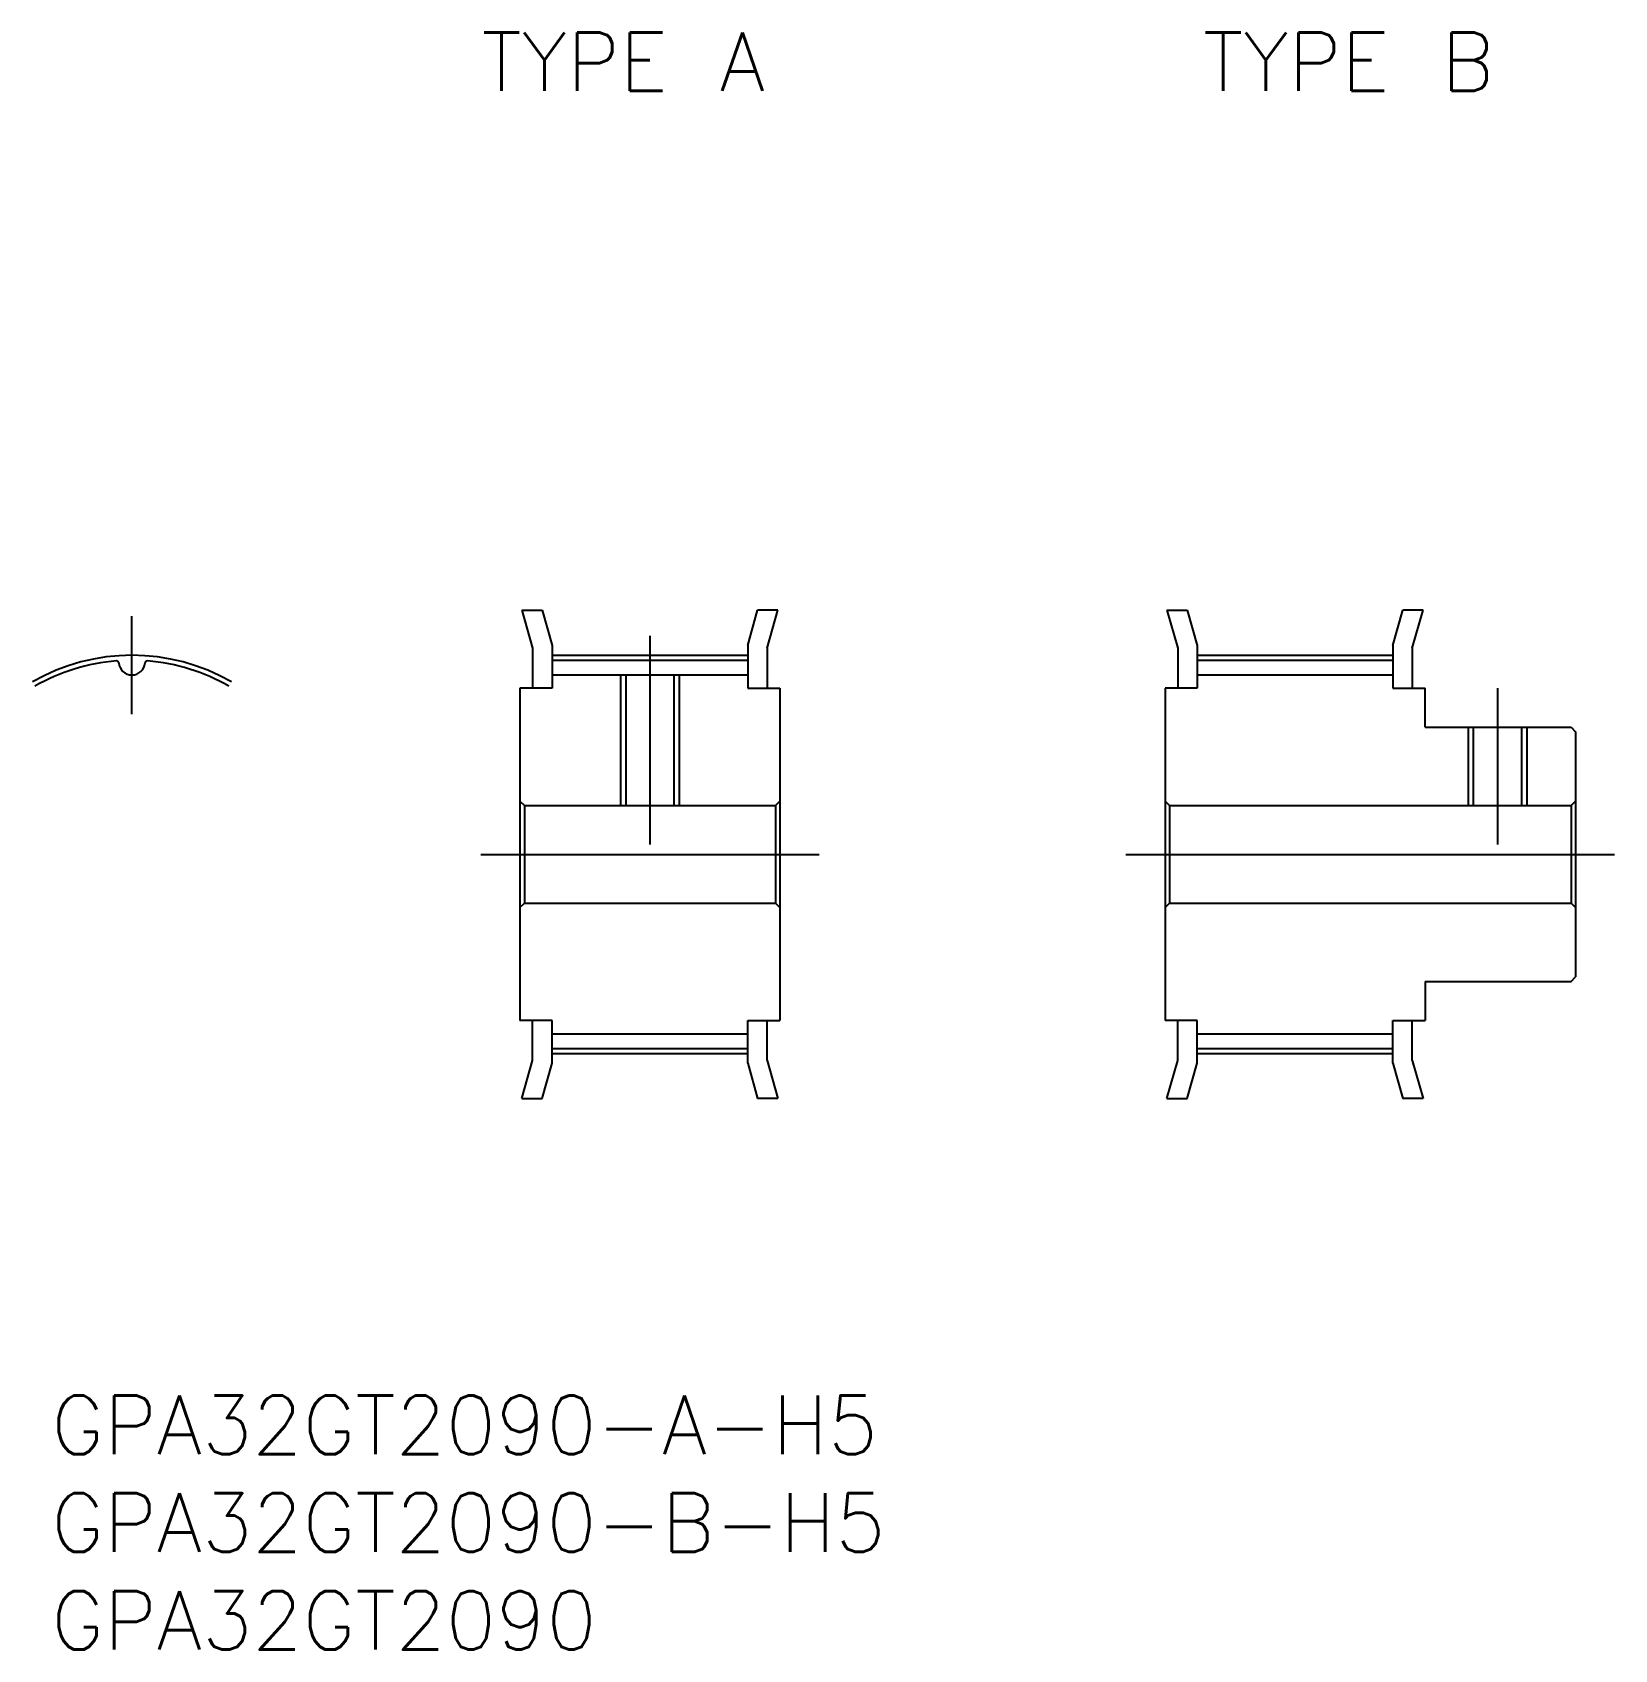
# Model space of a CAD drawing. Extents: x -5.1 to 75.8, y -40.7 to 42.1.
import ezdxf

# ---------------------------------------------------------------- set-up
doc = ezdxf.new("R2010")
doc.units = 0
doc.linetypes.add('CENTER', pattern=[50.8, 31.75, -6.35, 6.35, -6.35])
doc.layers.get('0').update_dxf_attribs({"linetype": 'CONTINUOUS'})
doc.layers.add('CENTER', color=1, linetype='CONTINUOUS')
doc.styles.get("Standard").update_dxf_attribs({"font": 'txt.shx', "height": 3, "bigfont": 'bigfont.shx'})

msp = doc.modelspace()

# ---------------------------------------------------------------- linework, layer by layer
at = {"color": 7, "linetype": 'CONTINUOUS'}
for p, q in [((19.95, 12.5), (20.5, 10.55)), ((19.95, 12.5), (20.989, 12.5)), ((20.989, 12.5), (21.5, 10.688)), ((31.5, 10.688), (32.011, 12.5)), ((33.05, 12.5), (32.011, 12.5)), ((32.5, 10.55), (33.05, 12.5)), ((52.95, 12.5), (53.5, 10.55)), ((52.95, 12.5), (53.989, 12.5)), ((53.989, 12.5), (54.5, 10.688)), ((64.5, 10.688), (65.011, 12.5)), ((66.05, 12.5), (65.011, 12.5)), ((65.5, 10.55), (66.05, 12.5)), ((20.5, 10.55), (20.5, 8.5)), ((21.5, 10.688), (21.5, 8.5)), ((31.5, 10.688), (31.5, 8.5)), ((32.5, 10.55), (32.5, 8.5)), ((53.5, 10.55), (53.5, 8.5)), ((54.5, 10.688), (54.5, 8.5)), ((64.5, 10.688), (64.5, 8.5)), ((65.5, 10.55), (65.5, 8.5)), ((21.5, 9.93), (31.5, 9.93)), ((21.5, 9.18), (31.5, 9.18)), ((25.27, 9.18), (25.27, 2.5)), ((27.73, 9.18), (27.73, 2.5)), ((54.5, 9.93), (64.5, 9.93)), ((54.5, 9.18), (64.5, 9.18)), ((19.85, 8.5), (19.85, -8.5)), ((21.5, 8.5), (19.85, 8.5)), ((31.5, 8.5), (33.15, 8.5)), ((33.15, 8.5), (33.15, -8.5)), ((52.85, 8.5), (52.85, -8.5)), ((54.5, 8.5), (52.85, 8.5)), ((64.5, 8.5), (66.15, 8.5)), ((66.15, 6.5), (66.15, 8.5)), ((66.15, 6.5), (73.625, 6.5)), ((68.62, 6.5), (68.62, 2.5)), ((71.079, 6.5), (71.079, 2.5)), ((73.625, 6.5), (73.85, 6.275)), ((73.85, 6.275), (73.85, -6.275)), ((19.85, 2.725), (20.075, 2.5)), ((20.075, 2.5), (32.925, 2.5)), ((20.075, 2.5), (20.075, -2.5)), ((33.15, 2.725), (32.925, 2.5)), ((32.925, 2.5), (32.925, -2.5)), ((52.85, 2.725), (53.075, 2.5)), ((53.075, 2.5), (73.625, 2.5)), ((53.075, 2.5), (53.075, -2.5)), ((73.85, 2.725), (73.625, 2.5)), ((73.625, 2.5), (73.625, -2.5)), ((19.85, -2.725), (20.075, -2.5)), ((20.075, -2.5), (32.925, -2.5)), ((33.15, -2.725), (32.925, -2.5)), ((52.85, -2.725), (53.075, -2.5)), ((53.075, -2.5), (73.625, -2.5)), ((73.85, -2.725), (73.625, -2.5)), ((66.15, -6.5), (66.15, -8.5)), ((66.15, -6.5), (73.625, -6.5)), ((73.625, -6.5), (73.85, -6.275)), ((21.5, -8.5), (19.85, -8.5)), ((20.5, -10.55), (20.5, -8.5)), ((21.5, -10.688), (21.5, -8.5)), ((31.5, -8.5), (33.15, -8.5)), ((31.5, -10.688), (31.5, -8.5)), ((32.5, -10.55), (32.5, -8.5)), ((54.5, -8.5), (52.85, -8.5)), ((53.5, -10.55), (53.5, -8.5)), ((54.5, -10.688), (54.5, -8.5)), ((64.5, -8.5), (66.15, -8.5)), ((64.5, -10.688), (64.5, -8.5)), ((65.5, -10.55), (65.5, -8.5)), ((21.5, -9.18), (31.5, -9.18)), ((21.5, -9.93), (31.5, -9.93)), ((54.5, -9.18), (64.5, -9.18)), ((54.5, -9.93), (64.5, -9.93)), ((19.95, -12.5), (20.5, -10.55)), ((20.989, -12.5), (21.5, -10.688)), ((31.5, -10.688), (32.011, -12.5)), ((32.5, -10.55), (33.05, -12.5)), ((52.95, -12.5), (53.5, -10.55)), ((53.989, -12.5), (54.5, -10.688)), ((64.5, -10.688), (65.011, -12.5)), ((65.5, -10.55), (66.05, -12.5)), ((19.95, -12.5), (20.989, -12.5)), ((33.05, -12.5), (32.011, -12.5)), ((52.95, -12.5), (53.989, -12.5)), ((66.05, -12.5), (65.011, -12.5))]:
    msp.add_line(p, q, dxfattribs=at)
at = {"color": 3, "linetype": 'CONTINUOUS'}
for p, q in [((25, 9.18), (25, 2.5)), ((28, 9.18), (28, 2.5)), ((68.35, 6.5), (68.35, 2.5)), ((71.35, 6.5), (71.35, 2.5))]:
    msp.add_line(p, q, dxfattribs=at)
at = {"color": 7, "linetype": 'CONTINUOUS'}
for centre, radius, start, end in [((0, 0), 9.93, 94.58318, 120), ((-0.784, 9.786), 0.113, 5.01881, 94.58318), ((0, 9.855), 0.675, 185.01881, 354.98119), ((0.784, 9.786), 0.112, 85.41682, 174.98119), ((0, 0), 9.93, 60, 85.41682)]:
    msp.add_arc(centre, radius, start, end, dxfattribs=at)
at = {"layer": 'CENTER', "color": 1, "linetype": 'CENTER'}
for p, q in [((0, 7.18), (0, 12.185)), ((26.5, 11.18), (26.5, 0.5)), ((21.5, 10.185), (31.5, 10.185)), ((54.5, 10.185), (64.5, 10.185)), ((69.85, 8.5), (69.85, 0.5)), ((17.85, 0), (35.15, 0)), ((50.85, 0), (75.85, 0)), ((21.5, -10.185), (31.5, -10.185)), ((54.5, -10.185), (64.5, -10.185))]:
    msp.add_line(p, q, dxfattribs=at)
msp.add_arc((0, 0), 10.185, 60, 120, dxfattribs=at)

# ---------------------------------------------------------------- texts
at = {"color": 7, "linetype": 'CONTINUOUS'}
for s, p in [('TYPE A', (17.885, 39.06)), ('TYPE B', (54.798, 39.06)), ('GPA32GT2090-A-H5', (-4.129, -30.695)), ('GPA32GT2090-B-H5', (-4.129, -35.695)), ('GPA32GT2090', (-4.129, -40.695))]:
    msp.add_text(s, height=3, dxfattribs=at).set_placement(p)

doc.saveas('drawing.dxf')
